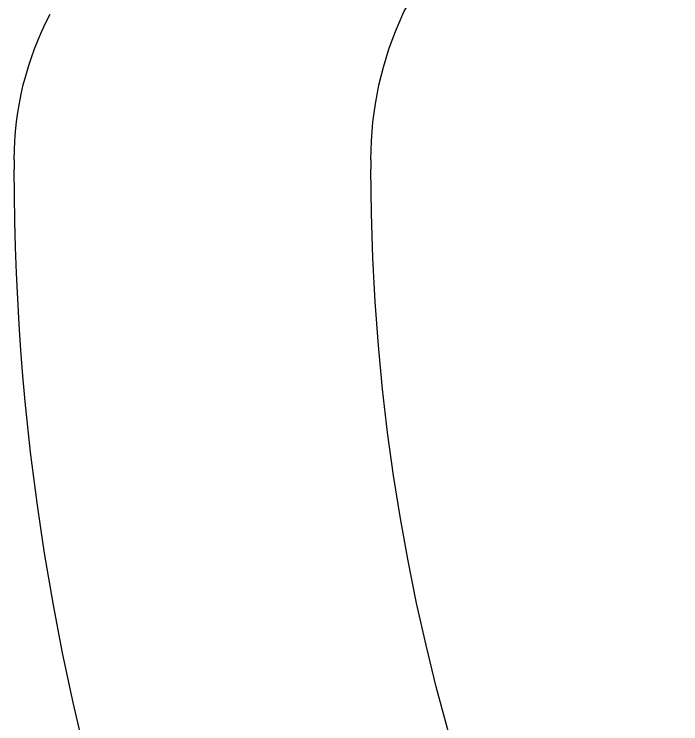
# Model space of a CAD drawing. Header units: millimetres. Extents: x 2698011 to 2856548, y 1019778 to 1210064.
# Drawn here: x 2780778.12 to 2780796.38, y 1121663.16 to 1121682.6 of the extents above; entities that cross this region are included whole.
import ezdxf

# ---------------------------------------------------------------- set-up
doc = ezdxf.new("R2010")
doc.units = ezdxf.units.MM
doc.layers.add('Bloques borde', color=9, linetype='Continuous')
doc.layers.add('Y_ CAJAS', color=9, linetype='Continuous')

# ---------------------------------------------------------------- blocks, each defined once
blk = doc.blocks.new('CO ALURA_  2500 tras 1120 CE ESQ - Inc')
at = {"layer": 'Bloques borde', "linetype": 'Continuous'}
for p, q in [((-0.0437984649736052, 2.284741669750786), (-0.0437984649736052, 2.284999999999981)), ((-0.0437984649736052, 2.284741669750786), (-0.0437984649736052, 2.284999999999981)), ((-0.0340254427278239, 2.284741669750786), (-0.0340254427278239, 2.284999999999981)), ((-0.0340254427278239, 2.284741669750786), (-0.0340254427278239, 2.284999999999981))]:
    blk.add_line(p, q, dxfattribs=at)
for centre, radius, start, end in [((0.0229067523453637, 2.284999999999981), 0.0667052173189666, 104.4191685333327, 180), ((0.0229067523453637, 2.284999999999981), 0.0667052173189666, 104.4191685333327, 180), ((0.0229067523453637, 2.284999999999981), 0.0569321950731603, 104.4191685333327, 180), ((0.0229067523453637, 2.284999999999981), 0.0569321950731603, 104.4191685333327, 180), ((-0.0352607833970069, 2.28472901783263), 0.0085376909509983, 179.915093930544, 207.7638217072236), ((-0.0352607833970069, 2.28472901783263), 0.0085376909509983, 179.915093930544, 207.7638217072236), ((-0.0246063692395353, 2.284713252857272), 0.0094191163543712, 179.8271419024164, 204.8701281530075), ((-0.0246063692395353, 2.284713252857272), 0.0094191163543712, 179.8271419024164, 204.8701281530075), ((-0.0320205162244349, 2.281224425046048), 0.0012261684089286, 202.665403791444, 266.9443195616033), ((-0.0320205162244349, 2.281224425046048), 0.0012261684089286, 202.665403791444, 266.9443195616033)]:
    blk.add_arc(centre, radius, start, end, dxfattribs=at)

msp = doc.modelspace()

# ---------------------------------------------------------------- block references
at = {"layer": 'Y_ CAJAS', "xscale": -1000, "yscale": 1000, "zscale": 1000, "rotation": 179.9977225467084}
msp.add_blockref('CO ALURA_  2500 tras 1120 CE ESQ - Inc', (2780822.006311533, 1123963.349046265, -0.3880036102033024), dxfattribs=at)

doc.saveas('drawing.dxf')
